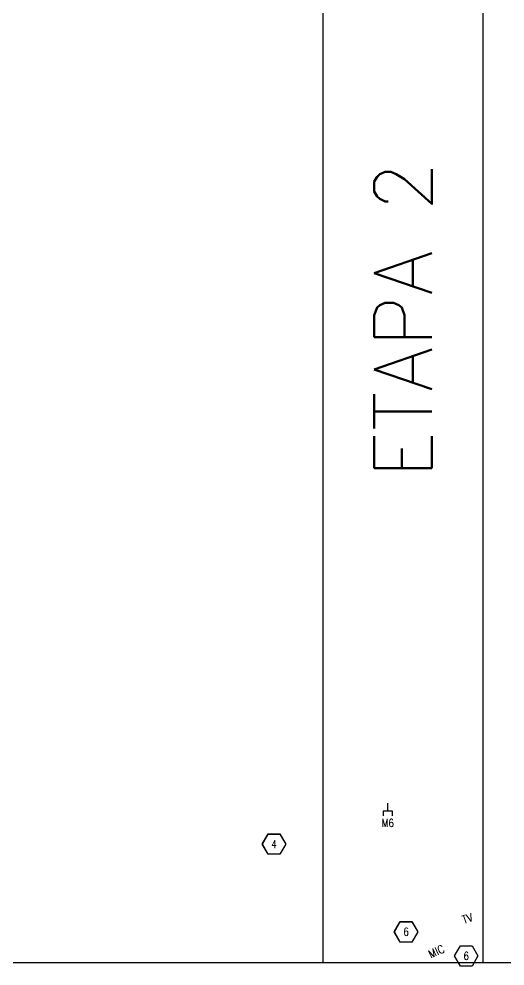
# Model space of a CAD drawing. Header units: millimetres. Extents: x -96513 to 442697, y -70111 to 173034.
# Drawn here: x 248207 to 263391, y -25221 to 4360 of the extents above; entities that cross this region are included whole.
import ezdxf
from ezdxf.enums import TextEntityAlignment as Align

# ---------------------------------------------------------------- set-up
doc = ezdxf.new("R2010")
doc.units = ezdxf.units.MM
doc.set_wipeout_variables(frame=1)
for name, color, linetype in [('Anno', 223, 'Continuous'), ('Soun-Sup', 183, 'Continuous'), ('Wire', 84, 'Continuous')]:
    doc.layers.add(name, color=color, linetype=linetype)
doc.styles.add('MECS', font='ROMANS.shx', dxfattribs={"width": 0.9, "height": 6250})
doc.styles.get("Standard").update_dxf_attribs({"font": 'ROMANS'})

# ---------------------------------------------------------------- blocks, each defined once
blk = doc.blocks.new('E.IntSnd-Microphone Outlet')
at = {"color": 0, "linetype": 'ByBlock', "lineweight": -2}
blk.add_line((0, 0.098), (0, 0), dxfattribs=at)
blk.add_lwpolyline([(0.057, 0.155), (0.057, 0.098), (-0.057, 0.098), (-0.057, 0.155)], dxfattribs=at)
at = {"color": 0, "linetype": 'ByBlock', "lineweight": -2, "style": 'MECS', "width": 0.8, "flags": 8}
blk.add_attdef('COF', text='', height=0.0984, dxfattribs=at).set_placement((0, 0.244), align=Align.MIDDLE)
blk = doc.blocks.new('G.RefSym-Keynote')
at = {"color": 18}
blk.add_wipeout([(-0.073, 0.123), (0.07, 0.123), (0.142, -0.001), (0.07, -0.124), (-0.073, -0.124), (-0.144, -0.001)], dxfattribs=at)
at = {"color": 0, "linetype": 'ByBlock'}
blk.add_lwpolyline([(-0.073, 0.125), (0.071, 0.125), (0.143, -0.001), (0.071, -0.126), (-0.073, -0.126), (-0.146, -0.001)], close=True, dxfattribs=at)
at = {"color": 0, "linetype": 'ByBlock', "style": 'MECS', "width": 0.8}
blk.add_attdef('NUM', text='', height=0.0941, dxfattribs=at).set_placement((-0.001, -0.001), align=Align.MIDDLE)
blk = doc.blocks.new('G.Label-On-Line')
at = {"color": 18, "linetype": 'ByBlock', "lineweight": -2}
blk.add_wipeout([(-0.5, -0.5), (0.5, -0.5), (0.5, 0.5), (-0.5, 0.5)], dxfattribs=at)
at = {"color": 0, "linetype": 'ByBlock', "lineweight": -2, "style": 'MECS', "width": 0.9}
blk.add_attdef('LABEL', text='', height=1, dxfattribs=at).set_placement((0, 0), align=Align.MIDDLE_CENTER)

msp = doc.modelspace()

# ---------------------------------------------------------------- linework, layer by layer
at = {"color": 8}
for p, q in [((257697, 19889), (257697, -25111)), ((262697, 14889), (262697, -25111))]:
    msp.add_line(p, q, dxfattribs=at)

# ---------------------------------------------------------------- block references
at = {"layer": 'Anno', "color": 83}
ref = msp.add_blockref('G.RefSym-Keynote', (256179, -21410), dxfattribs=dict(at, xscale=2540, yscale=2540, zscale=2540))
ref.add_attrib('NUM', '4', dxfattribs={"layer": '0', "color": 0, "linetype": 'ByBlock', "height": 250, "style": 'MECS', "width": 0.8}).set_placement((256176, -21412), align=Align.MIDDLE)
ref = msp.add_blockref('G.RefSym-Keynote', (260301, -24150), dxfattribs=dict(at, xscale=2540, yscale=2540, zscale=2540))
ref.add_attrib('NUM', '6', dxfattribs={"layer": '0', "color": 0, "linetype": 'ByBlock', "height": 250, "style": 'MECS', "width": 0.8}).set_placement((260298, -24151), align=Align.MIDDLE)
ref = msp.add_blockref('G.RefSym-Keynote', (262181, -24902), dxfattribs=dict(at, xscale=2540, yscale=2540, zscale=2540))
ref.add_attrib('NUM', '6', dxfattribs={"layer": '0', "color": 0, "linetype": 'ByBlock', "height": 250, "style": 'MECS', "width": 0.8}).set_placement((262178, -24903), align=Align.MIDDLE)
at = {"layer": 'Soun-Sup'}
ref = msp.add_blockref('E.IntSnd-Microphone Outlet', (259729, -20132), dxfattribs=dict(at, xscale=-2540, yscale=2540, zscale=2540, rotation=180))
ref.add_attrib('COF', 'M6', dxfattribs={"layer": '0', "color": 0, "linetype": 'ByBlock', "lineweight": -2, "height": 250, "style": 'MECS', "width": 0.8, "flags": 8}).set_placement((259729, -20752), align=Align.MIDDLE)
at = {"layer": 'Wire', "color": 223}
ref = msp.add_blockref('G.Label-On-Line', (262216, -23739), dxfattribs=dict(at, xscale=-553.5714285714278, yscale=350, zscale=250, rotation=197.8915761269093))
ref.add_attrib('LABEL', 'TV', dxfattribs={"layer": '0', "color": 0, "linetype": 'ByBlock', "lineweight": -2, "height": 250, "rotation": 17.8916, "style": 'MECS', "width": 0.9}).set_placement((262216, -23739), align=Align.MIDDLE_CENTER)
ref = msp.add_blockref('G.Label-On-Line', (261245, -24767), dxfattribs=dict(at, xscale=-553.5714285714283, yscale=349.9999999999999, zscale=250, rotation=204.1718616256672))
ref.add_attrib('LABEL', 'MIC', dxfattribs={"layer": '0', "color": 0, "linetype": 'ByBlock', "lineweight": -2, "height": 250, "rotation": 24.1719, "style": 'MECS', "width": 0.9}).set_placement((261248, -24766), align=Align.MIDDLE_CENTER)

# ---------------------------------------------------------------- texts
at = {"color": 8, "insert": (259306, -5042), "char_height": 1800, "attachment_point": 2, "rotation": 90}
msp.add_mtext_dynamic_manual_height_columns('ETAPA 2', width=38912.83, gutter_width=1250, heights=[0], dxfattribs=at)

# ---------------------------------------------------------------- next in the draw order: linework, layer by layer
at = {"color": 8}
msp.add_line((-30532, -25111), (442697, -25111), dxfattribs=at)

doc.saveas('drawing.dxf')
